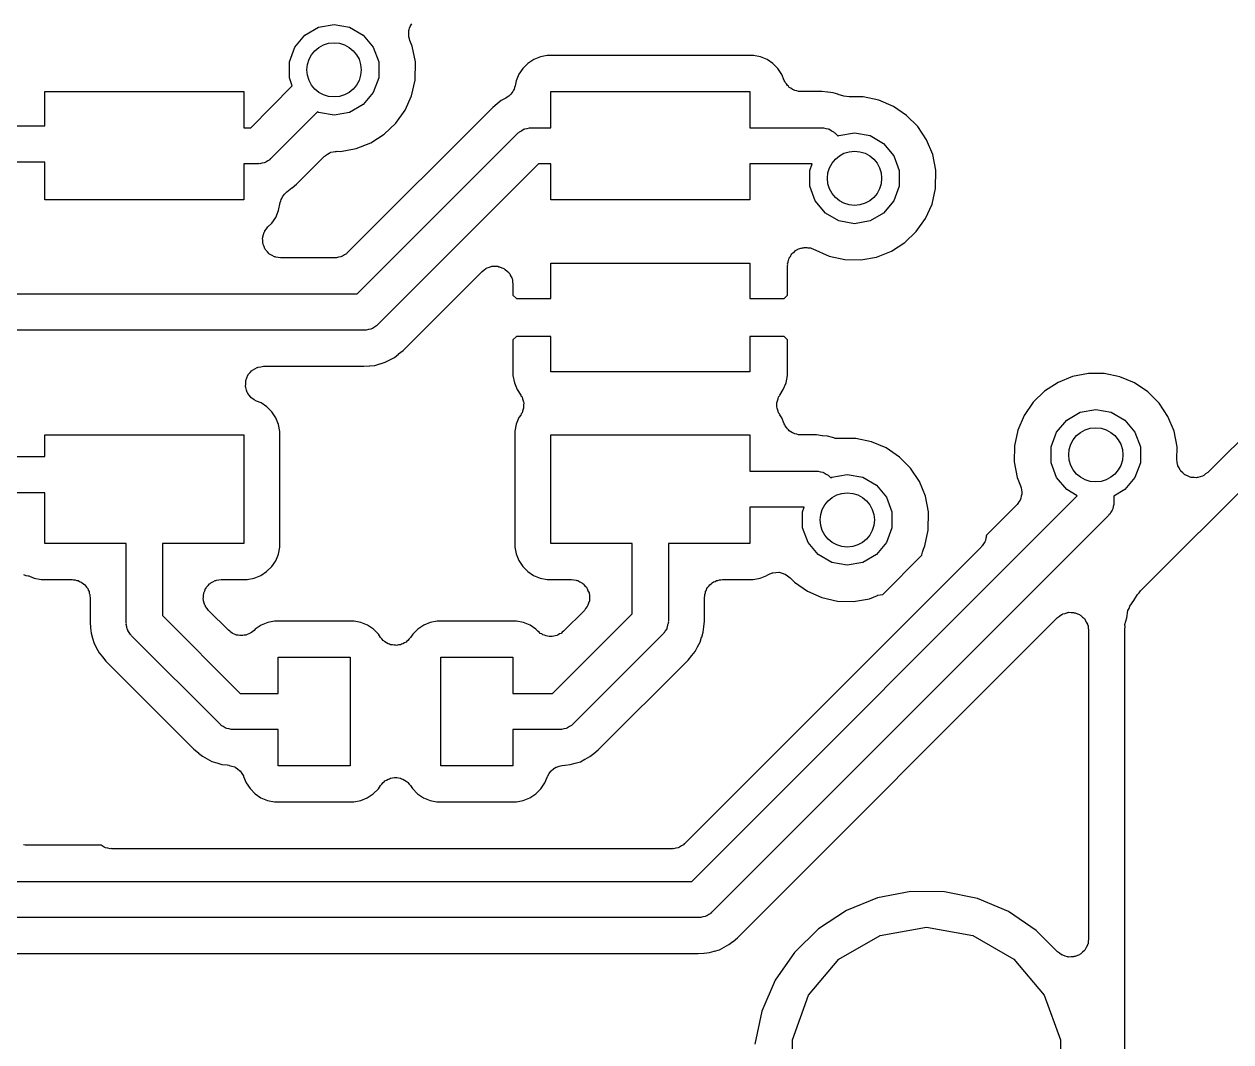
# Model space of a CAD drawing. Extents: x 69.6 to 139.6, y -158 to -61.
# Drawn here: x 107.3 to 113.97, y -112.4 to -106.77 of the extents above; entities that cross this region are included whole.
import ezdxf

# ---------------------------------------------------------------- set-up
doc = ezdxf.new("R2010")
doc.units = 0
doc.header["$MEASUREMENT"] = 0
doc.layers.add('BLACK', color=7, linetype='CONTINUOUS')

msp = doc.modelspace()

# ---------------------------------------------------------------- linework, layer by layer
at = {"layer": 'Black'}
for p, q in [((108.924, -106.784), (109.01, -106.769)), ((109.01, -106.769), (109.096, -106.784)), ((109.432, -106.78), (109.436, -106.77)), ((109.436, -106.77), (109.44, -106.765)), ((108.793, -106.895), (108.849, -106.828)), ((108.849, -106.828), (108.924, -106.784)), ((109.096, -106.784), (109.171, -106.828)), ((109.171, -106.828), (109.227, -106.895)), ((109.423, -106.824), (109.424, -106.813)), ((109.424, -106.831), (109.423, -106.824)), ((109.424, -106.803), (109.426, -106.796)), ((109.424, -106.813), (109.424, -106.803)), ((109.424, -106.837), (109.424, -106.831)), ((109.428, -106.848), (109.424, -106.837)), ((109.426, -106.796), (109.427, -106.79)), ((109.427, -106.79), (109.432, -106.78)), ((108.763, -106.976), (108.793, -106.895)), ((109.227, -106.895), (109.257, -106.976)), ((109.43, -106.858), (109.428, -106.848)), ((109.443, -106.889), (109.43, -106.858)), ((109.46, -106.975), (109.443, -106.889)), ((110.116, -106.963), (110.083, -106.984)), ((110.152, -106.948), (110.116, -106.963)), ((110.19, -106.94), (110.152, -106.948)), ((111.282, -106.94), (110.19, -106.94)), ((111.331, -106.94), (111.282, -106.94)), ((111.369, -106.948), (111.331, -106.94)), ((111.406, -106.963), (111.369, -106.948)), ((111.438, -106.985), (111.406, -106.963)), ((108.763, -107.064), (108.763, -106.976)), ((109.257, -106.976), (109.257, -107.064)), ((109.458, -107.077), (109.46, -106.975)), ((110.055, -107.012), (110.033, -107.044)), ((110.083, -106.984), (110.055, -107.012)), ((111.466, -107.013), (111.438, -106.985)), ((111.487, -107.046), (111.466, -107.013)), ((108.779, -107.109), (108.763, -107.064)), ((109.257, -107.064), (109.227, -107.145)), ((109.439, -107.163), (109.458, -107.077)), ((110.018, -107.081), (110.012, -107.108)), ((110.033, -107.044), (110.018, -107.081)), ((111.501, -107.078), (111.487, -107.046)), ((111.504, -107.084), (111.501, -107.078)), ((111.507, -107.09), (111.504, -107.084)), ((111.514, -107.098), (111.507, -107.09)), ((111.519, -107.107), (111.514, -107.098)), ((111.525, -107.111), (111.519, -107.107)), ((116.001, -107.092), (113.845, -109.248)), ((107.41, -107.33), (107.41, -107.14)), ((107.41, -107.14), (108.51, -107.14)), ((108.51, -107.14), (108.51, -107.34)), ((108.549, -107.34), (108.779, -107.109)), ((109.227, -107.145), (109.171, -107.212)), ((109.403, -107.243), (109.439, -107.163)), ((109.968, -107.171), (109.96, -107.177)), ((109.977, -107.166), (109.968, -107.171)), ((109.982, -107.16), (109.977, -107.166)), ((109.988, -107.155), (109.982, -107.16)), ((109.993, -107.147), (109.988, -107.155)), ((110, -107.14), (109.993, -107.147)), ((110.003, -107.133), (110, -107.14)), ((110.007, -107.126), (110.003, -107.133)), ((110.009, -107.117), (110.007, -107.126)), ((110.012, -107.108), (110.009, -107.117)), ((110.21, -107.34), (110.21, -107.14)), ((110.21, -107.14), (111.31, -107.14)), ((111.31, -107.14), (111.31, -107.34)), ((111.529, -107.117), (111.525, -107.111)), ((111.538, -107.122), (111.529, -107.117)), ((111.547, -107.129), (111.538, -107.122)), ((111.553, -107.131), (111.547, -107.129)), ((111.559, -107.134), (111.553, -107.131)), ((111.57, -107.136), (111.559, -107.134)), ((111.58, -107.139), (111.57, -107.136)), ((111.587, -107.139), (111.58, -107.139)), ((111.593, -107.14), (111.587, -107.139)), ((111.71, -107.14), (111.593, -107.14)), ((111.741, -107.144), (111.71, -107.14)), ((111.742, -107.144), (111.741, -107.144)), ((111.771, -107.147), (111.742, -107.144)), ((111.742, -107.144), (111.742, -107.144)), ((111.798, -107.155), (111.771, -107.147)), ((111.799, -107.155), (111.798, -107.155)), ((111.799, -107.156), (111.799, -107.155)), ((111.831, -107.165), (111.799, -107.156)), ((111.846, -107.167), (111.831, -107.165)), ((111.86, -107.17), (111.846, -107.167)), ((111.937, -107.17), (111.86, -107.17)), ((112.024, -107.188), (111.937, -107.17)), ((113.473, -109.903), (116.23, -107.146)), ((109.888, -107.228), (109.085, -108.031)), ((109.171, -107.212), (109.096, -107.256)), ((109.912, -107.208), (109.888, -107.228)), ((109.913, -107.208), (109.912, -107.208)), ((109.935, -107.19), (109.913, -107.208)), ((109.913, -107.208), (109.913, -107.208)), ((109.96, -107.177), (109.935, -107.19)), ((112.105, -107.222), (112.024, -107.188)), ((112.178, -107.272), (112.105, -107.222)), ((108.919, -107.253), (108.661, -107.511)), ((108.924, -107.256), (108.919, -107.253)), ((109.01, -107.271), (108.924, -107.256)), ((109.096, -107.256), (109.01, -107.271)), ((109.352, -107.315), (109.403, -107.243)), ((112.24, -107.334), (112.178, -107.272)), ((106.899, -107.33), (107.41, -107.33)), ((108.51, -107.34), (108.549, -107.34)), ((109.138, -108.26), (110.029, -107.369)), ((109.288, -107.376), (109.352, -107.315)), ((110.029, -107.369), (110.033, -107.367)), ((110.033, -107.367), (110.036, -107.363)), ((110.036, -107.363), (110.047, -107.357)), ((110.047, -107.357), (110.058, -107.349)), ((110.058, -107.349), (110.062, -107.348)), ((110.062, -107.348), (110.066, -107.346)), ((110.066, -107.346), (110.079, -107.344)), ((110.079, -107.344), (110.091, -107.34)), ((110.091, -107.34), (110.096, -107.341)), ((110.096, -107.341), (110.1, -107.34)), ((110.1, -107.34), (110.21, -107.34)), ((111.31, -107.34), (111.71, -107.34)), ((111.71, -107.34), (111.714, -107.341)), ((111.714, -107.341), (111.719, -107.34)), ((111.719, -107.34), (111.731, -107.344)), ((111.731, -107.344), (111.744, -107.346)), ((111.744, -107.346), (111.748, -107.348)), ((111.748, -107.348), (111.752, -107.349)), ((111.752, -107.349), (111.763, -107.357)), ((111.763, -107.357), (111.774, -107.363)), ((111.774, -107.363), (111.777, -107.367)), ((111.777, -107.367), (111.781, -107.369)), ((111.781, -107.369), (111.799, -107.387)), ((111.804, -107.384), (111.89, -107.369)), ((111.89, -107.369), (111.976, -107.384)), ((112.289, -107.408), (112.24, -107.334)), ((109.132, -107.456), (109.214, -107.424)), ((109.214, -107.424), (109.288, -107.376)), ((111.799, -107.387), (111.804, -107.384)), ((111.976, -107.384), (112.051, -107.428)), ((112.051, -107.428), (112.107, -107.495)), ((112.323, -107.489), (112.289, -107.408)), ((108.802, -107.652), (108.955, -107.5)), ((108.955, -107.5), (108.959, -107.497)), ((108.959, -107.497), (108.963, -107.493)), ((108.963, -107.493), (108.973, -107.487)), ((108.973, -107.487), (108.983, -107.48)), ((108.983, -107.48), (108.988, -107.478)), ((108.988, -107.478), (108.993, -107.476)), ((108.993, -107.476), (109.005, -107.474)), ((109.005, -107.474), (109.017, -107.471)), ((109.017, -107.471), (109.022, -107.471)), ((109.022, -107.471), (109.027, -107.47)), ((109.027, -107.47), (109.045, -107.471)), ((109.045, -107.471), (109.132, -107.456)), ((112.107, -107.495), (112.137, -107.576)), ((112.34, -107.575), (112.323, -107.489)), ((107.41, -107.53), (106.899, -107.53)), ((107.41, -107.74), (107.41, -107.53)), ((108.59, -107.54), (108.51, -107.54)), ((108.51, -107.54), (108.51, -107.74)), ((108.594, -107.539), (108.59, -107.54)), ((108.599, -107.54), (108.594, -107.539)), ((108.611, -107.536), (108.599, -107.54)), ((108.624, -107.534), (108.611, -107.536)), ((108.628, -107.532), (108.624, -107.534)), ((108.632, -107.531), (108.628, -107.532)), ((108.643, -107.523), (108.632, -107.531)), ((108.654, -107.517), (108.643, -107.523)), ((108.657, -107.513), (108.654, -107.517)), ((108.661, -107.511), (108.657, -107.513)), ((110.141, -107.54), (109.25, -108.431)), ((110.21, -107.54), (110.141, -107.54)), ((110.21, -107.74), (110.21, -107.54)), ((111.656, -107.54), (111.31, -107.54)), ((111.31, -107.54), (111.31, -107.74)), ((111.643, -107.576), (111.656, -107.54)), ((111.643, -107.664), (111.643, -107.576)), ((112.137, -107.576), (112.137, -107.664)), ((112.338, -107.677), (112.34, -107.575)), ((108.731, -107.715), (108.735, -107.707)), ((108.735, -107.707), (108.741, -107.702)), ((108.741, -107.702), (108.747, -107.696)), ((108.747, -107.696), (108.748, -107.695)), ((108.747, -107.696), (108.747, -107.696)), ((108.747, -107.696), (108.747, -107.696)), ((108.747, -107.696), (108.747, -107.696)), ((108.748, -107.695), (108.749, -107.695)), ((108.749, -107.695), (108.777, -107.672)), ((108.777, -107.672), (108.777, -107.672)), ((108.777, -107.672), (108.778, -107.672)), ((108.778, -107.672), (108.802, -107.652)), ((108.802, -107.652), (108.802, -107.652)), ((108.802, -107.652), (108.802, -107.652)), ((111.673, -107.745), (111.643, -107.664)), ((112.137, -107.664), (112.107, -107.745)), ((112.319, -107.763), (112.338, -107.677)), ((108.51, -107.74), (107.41, -107.74)), ((108.702, -107.799), (108.711, -107.754)), ((108.711, -107.754), (108.715, -107.744)), ((108.715, -107.744), (108.717, -107.737)), ((108.717, -107.737), (108.721, -107.731)), ((108.721, -107.731), (108.724, -107.722)), ((108.724, -107.722), (108.731, -107.715)), ((108.724, -107.722), (108.724, -107.722)), ((108.724, -107.722), (108.724, -107.722)), ((111.31, -107.74), (110.21, -107.74)), ((111.729, -107.812), (111.673, -107.745)), ((112.107, -107.745), (112.051, -107.812)), ((112.283, -107.843), (112.319, -107.763)), ((108.665, -107.868), (108.687, -107.836)), ((108.687, -107.836), (108.702, -107.799)), ((111.804, -107.856), (111.729, -107.812)), ((112.051, -107.812), (111.976, -107.856)), ((108.627, -107.91), (108.636, -107.9)), ((108.636, -107.9), (108.643, -107.889)), ((108.643, -107.889), (108.665, -107.868)), ((111.89, -107.871), (111.804, -107.856)), ((111.976, -107.856), (111.89, -107.871)), ((112.232, -107.915), (112.283, -107.843)), ((108.614, -107.951), (108.615, -107.947)), ((108.615, -107.965), (108.614, -107.951)), ((108.615, -107.943), (108.62, -107.931)), ((108.615, -107.947), (108.615, -107.943)), ((108.615, -107.978), (108.615, -107.965)), ((108.62, -107.931), (108.623, -107.918)), ((108.623, -107.918), (108.626, -107.914)), ((108.626, -107.914), (108.627, -107.91)), ((112.168, -107.976), (112.232, -107.915)), ((108.617, -107.982), (108.615, -107.978)), ((108.617, -107.986), (108.617, -107.982)), ((108.623, -107.998), (108.617, -107.986)), ((108.627, -108.01), (108.623, -107.998)), ((108.63, -108.014), (108.627, -108.01)), ((108.632, -108.017), (108.63, -108.014)), ((108.641, -108.027), (108.632, -108.017)), ((108.65, -108.037), (108.641, -108.027)), ((108.653, -108.039), (108.65, -108.037)), ((108.656, -108.042), (108.653, -108.039)), ((109.078, -108.037), (109.067, -108.044)), ((109.081, -108.034), (109.078, -108.037)), ((109.085, -108.031), (109.081, -108.034)), ((111.54, -108.044), (111.543, -108.038)), ((111.543, -108.038), (111.547, -108.035)), ((111.547, -108.035), (111.549, -108.032)), ((111.549, -108.032), (111.557, -108.026)), ((111.557, -108.026), (111.561, -108.022)), ((111.561, -108.022), (111.564, -108.02)), ((111.564, -108.02), (111.57, -108.016)), ((111.57, -108.016), (111.574, -108.014)), ((111.574, -108.014), (111.577, -108.012)), ((111.577, -108.012), (111.587, -108.009)), ((111.587, -108.009), (111.592, -108.006)), ((111.592, -108.006), (111.596, -108.006)), ((111.596, -108.006), (111.603, -108.004)), ((111.603, -108.004), (111.607, -108.004)), ((111.607, -108.004), (111.611, -108.003)), ((111.611, -108.003), (111.62, -108.003)), ((111.62, -108.003), (111.627, -108.003)), ((111.627, -108.003), (111.631, -108.004)), ((111.631, -108.004), (111.637, -108.004)), ((111.637, -108.004), (111.641, -108.005)), ((111.641, -108.005), (111.646, -108.005)), ((111.646, -108.005), (111.653, -108.009)), ((111.653, -108.009), (111.66, -108.011)), ((111.66, -108.011), (111.75, -108.05)), ((112.012, -108.056), (112.094, -108.024)), ((112.094, -108.024), (112.168, -107.976)), ((108.668, -108.048), (108.656, -108.042)), ((108.68, -108.054), (108.668, -108.048)), ((108.684, -108.055), (108.68, -108.054)), ((108.688, -108.057), (108.684, -108.055)), ((108.701, -108.058), (108.688, -108.057)), ((108.714, -108.06), (108.701, -108.058)), ((109.014, -108.06), (108.714, -108.06)), ((109.018, -108.06), (109.014, -108.06)), ((109.023, -108.06), (109.018, -108.06)), ((109.035, -108.057), (109.023, -108.06)), ((109.048, -108.054), (109.035, -108.057)), ((109.052, -108.052), (109.048, -108.054)), ((109.056, -108.051), (109.052, -108.052)), ((109.067, -108.044), (109.056, -108.051)), ((109.87, -108.112), (109.883, -108.107)), ((109.883, -108.107), (109.887, -108.107)), ((109.887, -108.107), (109.891, -108.106)), ((109.891, -108.106), (109.904, -108.107)), ((109.904, -108.107), (109.917, -108.107)), ((109.917, -108.107), (109.921, -108.109)), ((110.21, -108.285), (110.21, -108.09)), ((110.21, -108.09), (111.31, -108.09)), ((111.31, -108.09), (111.31, -108.285)), ((111.52, -108.094), (111.523, -108.084)), ((111.521, -108.098), (111.52, -108.094)), ((111.52, -108.102), (111.521, -108.098)), ((111.52, -108.266), (111.52, -108.102)), ((111.523, -108.079), (111.525, -108.075)), ((111.523, -108.084), (111.523, -108.079)), ((111.525, -108.075), (111.526, -108.068)), ((111.526, -108.068), (111.528, -108.064)), ((111.528, -108.064), (111.529, -108.06)), ((111.529, -108.06), (111.535, -108.052)), ((111.535, -108.052), (111.537, -108.047)), ((111.537, -108.047), (111.54, -108.044)), ((111.75, -108.05), (111.836, -108.069)), ((111.836, -108.069), (111.925, -108.071)), ((111.925, -108.071), (112.012, -108.056)), ((109.392, -108.572), (109.829, -108.135)), ((109.829, -108.135), (109.84, -108.127)), ((109.84, -108.127), (109.85, -108.119)), ((109.85, -108.119), (109.854, -108.118)), ((109.854, -108.118), (109.858, -108.115)), ((109.858, -108.115), (109.87, -108.112)), ((109.921, -108.109), (109.926, -108.109)), ((109.926, -108.109), (109.938, -108.115)), ((109.938, -108.115), (109.95, -108.119)), ((109.95, -108.119), (109.953, -108.122)), ((109.953, -108.122), (109.957, -108.124)), ((109.957, -108.124), (109.967, -108.133)), ((109.967, -108.133), (109.977, -108.141)), ((109.977, -108.141), (109.979, -108.145)), ((109.979, -108.145), (109.982, -108.148)), ((109.982, -108.148), (109.987, -108.16)), ((109.987, -108.16), (109.994, -108.171)), ((109.994, -108.171), (109.995, -108.176)), ((109.995, -108.176), (109.997, -108.18)), ((109.997, -108.18), (109.998, -108.193)), ((109.998, -108.193), (110, -108.206)), ((110, -108.206), (110, -108.266)), ((106.99, -108.26), (109.138, -108.26)), ((110, -108.266), (110.019, -108.285)), ((110.019, -108.285), (110.21, -108.285)), ((111.31, -108.285), (111.501, -108.285)), ((111.501, -108.285), (111.52, -108.266)), ((109.244, -108.437), (109.233, -108.444)), ((109.247, -108.434), (109.244, -108.437)), ((109.25, -108.431), (109.247, -108.434)), ((109.18, -108.46), (106.99, -108.46)), ((109.184, -108.46), (109.18, -108.46)), ((109.188, -108.46), (109.184, -108.46)), ((109.201, -108.457), (109.188, -108.46)), ((109.214, -108.454), (109.201, -108.457)), ((109.218, -108.452), (109.214, -108.454)), ((109.222, -108.451), (109.218, -108.452)), ((109.233, -108.444), (109.222, -108.451)), ((110.019, -108.495), (110, -108.514)), ((110.21, -108.495), (110.019, -108.495)), ((110.21, -108.69), (110.21, -108.495)), ((111.501, -108.495), (111.31, -108.495)), ((111.31, -108.495), (111.31, -108.69)), ((111.52, -108.514), (111.501, -108.495)), ((109.367, -108.592), (109.392, -108.572)), ((110, -108.514), (110, -108.711)), ((111.52, -108.711), (111.52, -108.514)), ((109.265, -108.646), (109.292, -108.638)), ((109.292, -108.638), (109.318, -108.625)), ((109.318, -108.625), (109.318, -108.624)), ((109.318, -108.624), (109.319, -108.624)), ((109.319, -108.624), (109.344, -108.611)), ((109.344, -108.611), (109.366, -108.593)), ((109.366, -108.593), (109.367, -108.592)), ((109.367, -108.592), (109.367, -108.592)), ((108.532, -108.71), (108.534, -108.709)), ((108.534, -108.709), (108.535, -108.706)), ((108.535, -108.706), (108.545, -108.695)), ((108.545, -108.695), (108.555, -108.684)), ((108.555, -108.684), (108.557, -108.683)), ((108.557, -108.683), (108.559, -108.681)), ((108.559, -108.681), (108.572, -108.674)), ((108.572, -108.674), (108.585, -108.666)), ((108.585, -108.666), (108.587, -108.666)), ((108.587, -108.666), (108.59, -108.665)), ((108.59, -108.665), (108.604, -108.663)), ((108.604, -108.663), (108.619, -108.66)), ((108.619, -108.66), (109.175, -108.66)), ((109.175, -108.66), (109.207, -108.657)), ((109.207, -108.657), (109.207, -108.657)), ((109.207, -108.657), (109.208, -108.657)), ((109.208, -108.657), (109.236, -108.655)), ((109.236, -108.655), (109.264, -108.646)), ((109.264, -108.646), (109.264, -108.646)), ((109.264, -108.646), (109.265, -108.646)), ((111.31, -108.69), (110.21, -108.69)), ((113.184, -108.7), (113.097, -108.716)), ((113.272, -108.7), (113.184, -108.7)), ((113.359, -108.718), (113.272, -108.7)), ((108.52, -108.773), (108.521, -108.758)), ((108.521, -108.775), (108.52, -108.773)), ((108.521, -108.741), (108.522, -108.738)), ((108.521, -108.743), (108.521, -108.741)), ((108.521, -108.758), (108.521, -108.743)), ((108.521, -108.778), (108.521, -108.775)), ((108.522, -108.738), (108.527, -108.724)), ((108.527, -108.724), (108.532, -108.71)), ((110, -108.711), (110.008, -108.751)), ((110.008, -108.751), (110.024, -108.789)), ((111.496, -108.789), (111.512, -108.751)), ((111.512, -108.751), (111.52, -108.711)), ((113.016, -108.749), (112.942, -108.798)), ((113.097, -108.716), (113.016, -108.749)), ((113.44, -108.752), (113.359, -108.718)), ((113.513, -108.802), (113.44, -108.752)), ((108.526, -108.792), (108.521, -108.778)), ((108.53, -108.806), (108.526, -108.792)), ((108.532, -108.808), (108.53, -108.806)), ((108.532, -108.81), (108.532, -108.808)), ((108.542, -108.822), (108.532, -108.81)), ((108.551, -108.834), (108.542, -108.822)), ((108.553, -108.835), (108.551, -108.834)), ((108.555, -108.837), (108.553, -108.835)), ((108.568, -108.845), (108.555, -108.837)), ((110.024, -108.789), (110.043, -108.819)), ((110.043, -108.819), (110.046, -108.825)), ((110.046, -108.825), (110.05, -108.83)), ((110.05, -108.83), (110.053, -108.841)), ((110.053, -108.841), (110.057, -108.851)), ((111.463, -108.851), (111.467, -108.84)), ((111.467, -108.84), (111.47, -108.83)), ((111.47, -108.83), (111.474, -108.824)), ((111.474, -108.824), (111.477, -108.819)), ((111.477, -108.819), (111.496, -108.789)), ((112.942, -108.798), (112.879, -108.859)), ((113.575, -108.864), (113.513, -108.802)), ((108.58, -108.853), (108.568, -108.845)), ((108.606, -108.863), (108.58, -108.853)), ((108.638, -108.885), (108.606, -108.863)), ((108.666, -108.913), (108.638, -108.885)), ((110.053, -108.908), (110.05, -108.918)), ((110.057, -108.898), (110.053, -108.908)), ((110.057, -108.851), (110.058, -108.857)), ((110.058, -108.892), (110.057, -108.898)), ((110.058, -108.857), (110.06, -108.864)), ((110.059, -108.885), (110.058, -108.892)), ((110.06, -108.864), (110.059, -108.874)), ((110.059, -108.874), (110.059, -108.885)), ((111.461, -108.863), (111.462, -108.857)), ((111.461, -108.874), (111.461, -108.863)), ((111.461, -108.885), (111.461, -108.874)), ((111.462, -108.891), (111.461, -108.885)), ((111.462, -108.857), (111.463, -108.851)), ((111.463, -108.898), (111.462, -108.891)), ((111.467, -108.908), (111.463, -108.898)), ((111.47, -108.918), (111.467, -108.908)), ((112.879, -108.859), (112.829, -108.932)), ((113.139, -108.914), (113.225, -108.899)), ((113.225, -108.899), (113.311, -108.914)), ((113.624, -108.938), (113.575, -108.864)), ((108.687, -108.946), (108.666, -108.913)), ((108.702, -108.982), (108.687, -108.946)), ((110.033, -108.944), (110.018, -108.981)), ((110.043, -108.93), (110.033, -108.944)), ((110.046, -108.924), (110.043, -108.93)), ((110.05, -108.918), (110.046, -108.924)), ((111.474, -108.924), (111.47, -108.918)), ((111.477, -108.929), (111.474, -108.924)), ((111.487, -108.946), (111.477, -108.929)), ((111.501, -108.978), (111.487, -108.946)), ((112.829, -108.932), (112.794, -109.013)), ((113.008, -109.025), (113.064, -108.958)), ((113.064, -108.958), (113.139, -108.914)), ((113.311, -108.914), (113.386, -108.958)), ((113.386, -108.958), (113.442, -109.025)), ((113.658, -109.019), (113.624, -108.938)), ((107.41, -109.16), (107.41, -109.04)), ((107.41, -109.04), (108.51, -109.04)), ((108.51, -109.04), (108.51, -109.64)), ((108.71, -109.02), (108.702, -108.982)), ((108.71, -109.612), (108.71, -109.02)), ((110.018, -108.981), (110.01, -109.019)), ((110.01, -109.019), (110.01, -109.068)), ((110.21, -109.64), (110.21, -109.04)), ((110.21, -109.04), (111.31, -109.04)), ((111.31, -109.04), (111.31, -109.24)), ((111.504, -108.984), (111.501, -108.978)), ((111.507, -108.99), (111.504, -108.984)), ((111.514, -108.998), (111.507, -108.99)), ((111.519, -109.007), (111.514, -108.998)), ((111.525, -109.011), (111.519, -109.007)), ((111.529, -109.017), (111.525, -109.011)), ((111.538, -109.022), (111.529, -109.017)), ((111.547, -109.029), (111.538, -109.022)), ((111.553, -109.031), (111.547, -109.029)), ((111.559, -109.034), (111.553, -109.031)), ((111.57, -109.036), (111.559, -109.034)), ((111.58, -109.039), (111.57, -109.036)), ((111.587, -109.039), (111.58, -109.039)), ((111.593, -109.04), (111.587, -109.039)), ((111.68, -109.04), (111.593, -109.04)), ((111.711, -109.044), (111.68, -109.04)), ((112.794, -109.013), (112.776, -109.1)), ((112.978, -109.106), (113.008, -109.025)), ((113.442, -109.025), (113.472, -109.106)), ((113.675, -109.105), (113.658, -109.019)), ((110.01, -109.068), (110.01, -109.66)), ((111.712, -109.044), (111.711, -109.044)), ((111.741, -109.047), (111.712, -109.044)), ((111.712, -109.044), (111.712, -109.044)), ((111.768, -109.055), (111.741, -109.047)), ((111.775, -109.056), (111.768, -109.055)), ((111.782, -109.059), (111.775, -109.056)), ((111.79, -109.059), (111.782, -109.059)), ((111.798, -109.06), (111.79, -109.059)), ((111.8, -109.06), (111.798, -109.06)), ((111.798, -109.06), (111.798, -109.06)), ((111.801, -109.06), (111.8, -109.06)), ((111.803, -109.06), (111.801, -109.06)), ((111.897, -109.06), (111.803, -109.06)), ((111.803, -109.06), (111.803, -109.06)), ((111.984, -109.078), (111.897, -109.06)), ((112.065, -109.112), (111.984, -109.078)), ((112.776, -109.1), (112.774, -109.188)), ((112.978, -109.194), (112.978, -109.106)), ((113.472, -109.106), (113.472, -109.194)), ((113.674, -109.176), (113.675, -109.105)), ((106.99, -109.16), (107.41, -109.16)), ((112.138, -109.162), (112.065, -109.112)), ((112.2, -109.224), (112.138, -109.162)), ((113.676, -109.19), (113.674, -109.176)), ((111.31, -109.24), (111.68, -109.24)), ((111.68, -109.24), (111.684, -109.241)), ((111.684, -109.241), (111.689, -109.24)), ((111.689, -109.24), (111.701, -109.244)), ((112.249, -109.298), (112.2, -109.224)), ((112.774, -109.188), (112.79, -109.275)), ((113.008, -109.275), (112.978, -109.194)), ((113.472, -109.194), (113.442, -109.275)), ((113.677, -109.203), (113.676, -109.19)), ((113.679, -109.207), (113.677, -109.203)), ((113.679, -109.21), (113.679, -109.207)), ((113.686, -109.222), (113.679, -109.21)), ((113.692, -109.235), (113.686, -109.222)), ((113.695, -109.238), (113.692, -109.235)), ((113.696, -109.241), (113.695, -109.238)), ((113.707, -109.25), (113.696, -109.241)), ((111.701, -109.244), (111.714, -109.246)), ((111.714, -109.246), (111.718, -109.248)), ((111.718, -109.248), (111.722, -109.249)), ((111.722, -109.249), (111.733, -109.257)), ((111.733, -109.257), (111.744, -109.263)), ((111.744, -109.263), (111.747, -109.267)), ((111.747, -109.267), (111.751, -109.269)), ((111.751, -109.269), (111.759, -109.277)), ((111.759, -109.277), (111.764, -109.274)), ((111.764, -109.274), (111.85, -109.259)), ((111.85, -109.259), (111.936, -109.274)), ((111.936, -109.274), (112.011, -109.318)), ((112.283, -109.379), (112.249, -109.298)), ((112.79, -109.275), (112.809, -109.322)), ((113.064, -109.342), (113.008, -109.275)), ((113.442, -109.275), (113.386, -109.342)), ((113.717, -109.26), (113.707, -109.25)), ((113.72, -109.261), (113.717, -109.26)), ((113.723, -109.263), (113.72, -109.261)), ((113.736, -109.268), (113.723, -109.263)), ((113.748, -109.274), (113.736, -109.268)), ((113.752, -109.275), (113.748, -109.274)), ((113.755, -109.276), (113.752, -109.275)), ((113.769, -109.276), (113.755, -109.276)), ((113.783, -109.277), (113.769, -109.276)), ((113.786, -109.276), (113.783, -109.277)), ((113.79, -109.276), (113.786, -109.276)), ((113.803, -109.272), (113.79, -109.276)), ((113.816, -109.268), (113.803, -109.272)), ((113.819, -109.266), (113.816, -109.268)), ((113.823, -109.265), (113.819, -109.266)), ((113.833, -109.256), (113.823, -109.265)), ((113.845, -109.248), (113.833, -109.256)), ((107.41, -109.36), (106.99, -109.36)), ((107.41, -109.64), (107.41, -109.36)), ((110.989, -111.51), (113.122, -109.376)), ((112.011, -109.318), (112.067, -109.385)), ((112.809, -109.322), (112.81, -109.327)), ((112.81, -109.327), (112.813, -109.332)), ((112.813, -109.332), (112.814, -109.344)), ((112.816, -109.367), (112.813, -109.378)), ((112.814, -109.344), (112.816, -109.356)), ((112.816, -109.356), (112.815, -109.361)), ((112.815, -109.361), (112.816, -109.367)), ((113.122, -109.376), (113.064, -109.342)), ((113.386, -109.342), (113.325, -109.378)), ((111.612, -109.44), (111.31, -109.44)), ((111.31, -109.44), (111.31, -109.64)), ((111.603, -109.466), (111.612, -109.44)), ((112.067, -109.385), (112.097, -109.466)), ((112.3, -109.465), (112.283, -109.379)), ((112.787, -109.429), (112.619, -109.596)), ((112.79, -109.424), (112.787, -109.429)), ((112.794, -109.42), (112.79, -109.424)), ((112.8, -109.41), (112.794, -109.42)), ((112.807, -109.401), (112.8, -109.41)), ((112.808, -109.395), (112.807, -109.401)), ((112.811, -109.39), (112.808, -109.395)), ((112.813, -109.378), (112.811, -109.39)), ((113.321, -109.436), (113.319, -109.449)), ((113.325, -109.424), (113.321, -109.436)), ((113.325, -109.415), (113.324, -109.419)), ((113.324, -109.419), (113.325, -109.424)), ((113.325, -109.378), (113.325, -109.415)), ((113.296, -109.486), (111.101, -111.681)), ((111.603, -109.554), (111.603, -109.466)), ((112.097, -109.466), (112.097, -109.554)), ((112.298, -109.567), (112.3, -109.465)), ((113.298, -109.482), (113.296, -109.486)), ((113.302, -109.479), (113.298, -109.482)), ((113.308, -109.468), (113.302, -109.479)), ((113.316, -109.457), (113.308, -109.468)), ((113.317, -109.453), (113.316, -109.457)), ((113.319, -109.449), (113.317, -109.453)), ((111.633, -109.635), (111.603, -109.554)), ((112.097, -109.554), (112.067, -109.635)), ((112.279, -109.653), (112.298, -109.567)), ((107.86, -109.64), (107.41, -109.64)), ((107.86, -110.08), (107.86, -109.64)), ((108.51, -109.64), (108.06, -109.64)), ((108.06, -109.64), (108.06, -110.039)), ((108.71, -109.661), (108.71, -109.612)), ((110.66, -109.64), (110.21, -109.64)), ((110.66, -110.029), (110.66, -109.64)), ((111.31, -109.64), (110.86, -109.64)), ((110.86, -109.64), (110.86, -110.07)), ((111.689, -109.702), (111.633, -109.635)), ((112.067, -109.635), (112.011, -109.702)), ((112.603, -109.643), (112.597, -109.654)), ((112.611, -109.632), (112.603, -109.643)), ((112.612, -109.628), (112.611, -109.632)), ((112.614, -109.624), (112.612, -109.628)), ((112.616, -109.611), (112.614, -109.624)), ((112.62, -109.599), (112.616, -109.611)), ((112.619, -109.596), (112.62, -109.599)), ((108.687, -109.736), (108.702, -109.699)), ((108.702, -109.699), (108.71, -109.661)), ((110.01, -109.66), (110.018, -109.698)), ((110.018, -109.698), (110.033, -109.734)), ((112.591, -109.661), (110.951, -111.301)), ((111.764, -109.746), (111.689, -109.702)), ((112.011, -109.702), (111.936, -109.746)), ((112.047, -109.922), (112.262, -109.706)), ((112.262, -109.704), (112.267, -109.688)), ((112.262, -109.705), (112.262, -109.704)), ((112.262, -109.704), (112.262, -109.704)), ((112.262, -109.706), (112.262, -109.705)), ((112.267, -109.688), (112.271, -109.672)), ((112.271, -109.672), (112.279, -109.653)), ((112.593, -109.657), (112.591, -109.661)), ((112.597, -109.654), (112.593, -109.657)), ((108.637, -109.796), (108.665, -109.768)), ((108.665, -109.768), (108.687, -109.736)), ((110.033, -109.734), (110.054, -109.767)), ((110.054, -109.767), (110.082, -109.795)), ((111.85, -109.761), (111.764, -109.746)), ((111.936, -109.746), (111.85, -109.761)), ((107.291, -109.813), (107.305, -109.817)), ((107.305, -109.817), (107.318, -109.819)), ((107.318, -109.819), (107.321, -109.82)), ((107.321, -109.82), (107.325, -109.821)), ((107.325, -109.821), (107.351, -109.832)), ((107.351, -109.832), (107.389, -109.84)), ((107.389, -109.84), (107.438, -109.84)), ((107.438, -109.84), (107.56, -109.84)), ((107.56, -109.84), (107.569, -109.842)), ((107.569, -109.842), (107.577, -109.842)), ((107.577, -109.842), (107.586, -109.845)), ((108.356, -109.845), (108.36, -109.843)), ((108.36, -109.843), (108.373, -109.842)), ((108.373, -109.842), (108.386, -109.84)), ((108.386, -109.84), (108.53, -109.84)), ((108.53, -109.84), (108.568, -109.832)), ((108.568, -109.832), (108.604, -109.817)), ((108.604, -109.817), (108.637, -109.796)), ((110.082, -109.795), (110.114, -109.817)), ((110.114, -109.817), (110.151, -109.832)), ((110.151, -109.832), (110.189, -109.84)), ((110.189, -109.84), (110.238, -109.84)), ((110.238, -109.84), (110.324, -109.84)), ((110.324, -109.84), (110.337, -109.842)), ((110.337, -109.842), (110.35, -109.844)), ((110.35, -109.844), (110.354, -109.845)), ((111.134, -109.845), (111.143, -109.842)), ((111.143, -109.842), (111.151, -109.842)), ((111.151, -109.842), (111.16, -109.84)), ((111.16, -109.84), (111.33, -109.84)), ((111.33, -109.84), (111.368, -109.832)), ((111.368, -109.832), (111.404, -109.817)), ((111.404, -109.817), (111.406, -109.816)), ((111.406, -109.816), (111.422, -109.809)), ((111.422, -109.809), (111.437, -109.802)), ((111.437, -109.802), (111.438, -109.802)), ((111.438, -109.802), (111.455, -109.801)), ((111.438, -109.802), (111.438, -109.802)), ((111.455, -109.801), (111.472, -109.8)), ((111.472, -109.8), (111.472, -109.8)), ((111.472, -109.8), (111.473, -109.8)), ((111.473, -109.8), (111.489, -109.805)), ((111.489, -109.805), (111.505, -109.81)), ((111.505, -109.81), (111.506, -109.81)), ((111.506, -109.81), (111.506, -109.81)), ((111.506, -109.81), (111.52, -109.82)), ((111.52, -109.82), (111.533, -109.83)), ((111.533, -109.83), (111.557, -109.854)), ((107.586, -109.845), (107.594, -109.846)), ((107.594, -109.846), (107.602, -109.851)), ((107.602, -109.851), (107.61, -109.854)), ((107.61, -109.854), (107.617, -109.859)), ((107.617, -109.859), (107.624, -109.864)), ((107.624, -109.864), (107.63, -109.87)), ((107.63, -109.87), (107.637, -109.876)), ((107.637, -109.876), (107.641, -109.883)), ((107.641, -109.883), (107.647, -109.89)), ((107.647, -109.89), (107.65, -109.898)), ((107.65, -109.898), (107.654, -109.906)), ((107.654, -109.906), (107.655, -109.915)), ((108.289, -109.914), (108.295, -109.902)), ((108.295, -109.902), (108.299, -109.89)), ((108.299, -109.89), (108.302, -109.887)), ((108.302, -109.887), (108.304, -109.883)), ((108.304, -109.883), (108.313, -109.873)), ((108.313, -109.873), (108.321, -109.863)), ((108.321, -109.863), (108.325, -109.861)), ((108.325, -109.861), (108.328, -109.858)), ((108.328, -109.858), (108.34, -109.853)), ((108.34, -109.853), (108.352, -109.846)), ((108.352, -109.846), (108.356, -109.845)), ((110.354, -109.845), (110.358, -109.846)), ((110.358, -109.846), (110.37, -109.853)), ((110.37, -109.853), (110.381, -109.858)), ((110.381, -109.858), (110.385, -109.861)), ((110.385, -109.861), (110.388, -109.864)), ((110.388, -109.864), (110.397, -109.874)), ((110.397, -109.874), (110.406, -109.883)), ((110.406, -109.883), (110.408, -109.887)), ((110.408, -109.887), (110.411, -109.89)), ((110.411, -109.89), (110.415, -109.902)), ((110.415, -109.902), (110.421, -109.914)), ((111.065, -109.914), (111.066, -109.906)), ((111.066, -109.906), (111.07, -109.898)), ((111.07, -109.898), (111.073, -109.89)), ((111.073, -109.89), (111.079, -109.883)), ((111.079, -109.883), (111.083, -109.876)), ((111.083, -109.876), (111.09, -109.87)), ((111.09, -109.87), (111.096, -109.863)), ((111.096, -109.863), (111.103, -109.859)), ((111.103, -109.859), (111.11, -109.853)), ((111.11, -109.853), (111.118, -109.85)), ((111.118, -109.85), (111.126, -109.846)), ((111.126, -109.846), (111.134, -109.845)), ((111.557, -109.854), (111.629, -109.905)), ((111.629, -109.905), (111.71, -109.94)), ((113.465, -109.914), (113.473, -109.903)), ((107.655, -109.915), (107.658, -109.923)), ((107.658, -109.923), (107.658, -109.932)), ((107.658, -109.932), (107.66, -109.94)), ((107.66, -109.94), (107.66, -110.075)), ((108.286, -109.949), (108.287, -109.936)), ((108.287, -109.953), (108.286, -109.949)), ((108.287, -109.923), (108.289, -109.919)), ((108.287, -109.936), (108.287, -109.923)), ((108.287, -109.957), (108.287, -109.953)), ((108.292, -109.97), (108.287, -109.957)), ((108.289, -109.919), (108.289, -109.914)), ((108.295, -109.982), (108.292, -109.97)), ((110.418, -109.97), (110.415, -109.982)), ((110.423, -109.958), (110.418, -109.97)), ((110.421, -109.914), (110.421, -109.919)), ((110.421, -109.919), (110.423, -109.923)), ((110.423, -109.923), (110.423, -109.936)), ((110.423, -109.936), (110.424, -109.949)), ((110.424, -109.949), (110.423, -109.953)), ((110.423, -109.953), (110.423, -109.958)), ((111.06, -109.94), (111.062, -109.931)), ((111.06, -110.07), (111.06, -109.94)), ((111.062, -109.923), (111.065, -109.914)), ((111.062, -109.931), (111.062, -109.923)), ((111.71, -109.94), (111.796, -109.959)), ((111.796, -109.959), (111.885, -109.961)), ((111.885, -109.961), (111.972, -109.946)), ((111.972, -109.946), (112.017, -109.928)), ((112.017, -109.928), (112.018, -109.928)), ((112.018, -109.928), (112.019, -109.927)), ((112.019, -109.927), (112.032, -109.925)), ((112.032, -109.925), (112.044, -109.922)), ((112.044, -109.922), (112.047, -109.922)), ((113.413, -109.988), (113.436, -109.956)), ((113.436, -109.956), (113.455, -109.922)), ((113.455, -109.922), (113.465, -109.914)), ((108.06, -110.039), (108.491, -110.47)), ((108.298, -109.986), (108.295, -109.982)), ((108.299, -109.99), (108.298, -109.986)), ((108.308, -110), (108.299, -109.99)), ((108.315, -110.011), (108.308, -110)), ((108.426, -110.121), (108.315, -110.011)), ((110.219, -110.47), (110.66, -110.029)), ((110.395, -110.011), (110.279, -110.126)), ((110.402, -110), (110.395, -110.011)), ((110.411, -109.99), (110.402, -110)), ((110.412, -109.986), (110.411, -109.99)), ((110.415, -109.982), (110.412, -109.986)), ((113.014, -110.05), (113.025, -110.042)), ((113.025, -110.042), (113.035, -110.034)), ((113.035, -110.034), (113.039, -110.033)), ((113.039, -110.033), (113.043, -110.03)), ((113.043, -110.03), (113.055, -110.027)), ((113.055, -110.027), (113.068, -110.022)), ((113.068, -110.022), (113.072, -110.022)), ((113.072, -110.022), (113.076, -110.021)), ((113.076, -110.021), (113.089, -110.022)), ((113.089, -110.022), (113.102, -110.022)), ((113.102, -110.022), (113.106, -110.024)), ((113.106, -110.024), (113.111, -110.024)), ((113.111, -110.024), (113.123, -110.03)), ((113.123, -110.03), (113.135, -110.034)), ((113.135, -110.034), (113.138, -110.037)), ((113.138, -110.037), (113.142, -110.039)), ((113.142, -110.039), (113.152, -110.048)), ((113.396, -110.051), (113.403, -110.012)), ((113.403, -110.012), (113.41, -110.001)), ((113.41, -110.001), (113.413, -109.988)), ((107.66, -110.075), (107.663, -110.107)), ((107.663, -110.107), (107.663, -110.108)), ((107.663, -110.108), (107.663, -110.108)), ((107.663, -110.108), (107.666, -110.137)), ((107.861, -110.084), (107.86, -110.08)), ((107.86, -110.089), (107.861, -110.084)), ((107.864, -110.101), (107.86, -110.089)), ((107.866, -110.114), (107.864, -110.101)), ((108.607, -110.093), (108.574, -110.115)), ((108.643, -110.078), (108.607, -110.093)), ((108.681, -110.07), (108.643, -110.078)), ((109.072, -110.07), (108.681, -110.07)), ((109.121, -110.07), (109.072, -110.07)), ((109.159, -110.078), (109.121, -110.07)), ((109.195, -110.093), (109.159, -110.078)), ((109.228, -110.115), (109.195, -110.093)), ((109.506, -110.093), (109.473, -110.115)), ((109.542, -110.078), (109.506, -110.093)), ((109.581, -110.07), (109.542, -110.078)), ((109.971, -110.07), (109.581, -110.07)), ((110.02, -110.07), (109.971, -110.07)), ((110.058, -110.078), (110.02, -110.07)), ((110.095, -110.093), (110.058, -110.078)), ((110.127, -110.115), (110.095, -110.093)), ((110.852, -110.108), (110.851, -110.112)), ((110.854, -110.104), (110.852, -110.108)), ((110.856, -110.091), (110.854, -110.104)), ((110.86, -110.079), (110.856, -110.091)), ((110.86, -110.07), (110.859, -110.074)), ((110.859, -110.074), (110.86, -110.079)), ((111.053, -110.131), (111.056, -110.102)), ((111.056, -110.101), (111.06, -110.07)), ((111.056, -110.102), (111.056, -110.101)), ((111.056, -110.102), (111.056, -110.102)), ((111.06, -110.07), (111.06, -110.07)), ((111.242, -111.822), (113.014, -110.05)), ((113.152, -110.048), (113.162, -110.056)), ((113.162, -110.056), (113.164, -110.06)), ((113.164, -110.06), (113.167, -110.063)), ((113.167, -110.063), (113.172, -110.075)), ((113.172, -110.075), (113.179, -110.086)), ((113.179, -110.086), (113.18, -110.091)), ((113.18, -110.091), (113.182, -110.095)), ((113.182, -110.095), (113.183, -110.108)), ((113.183, -110.108), (113.185, -110.121)), ((113.385, -110.115), (113.387, -110.102)), ((113.386, -110.089), (113.396, -110.051)), ((113.387, -110.102), (113.386, -110.089)), ((107.666, -110.137), (107.674, -110.164)), ((107.674, -110.164), (107.674, -110.165)), ((107.674, -110.165), (107.674, -110.165)), ((107.674, -110.165), (107.682, -110.193)), ((107.868, -110.118), (107.866, -110.114)), ((107.869, -110.122), (107.868, -110.118)), ((107.877, -110.133), (107.869, -110.122)), ((107.883, -110.144), (107.877, -110.133)), ((107.887, -110.147), (107.883, -110.144)), ((107.889, -110.151), (107.887, -110.147)), ((108.379, -110.641), (107.889, -110.151)), ((108.433, -110.126), (108.426, -110.121)), ((108.439, -110.132), (108.433, -110.126)), ((108.447, -110.136), (108.439, -110.132)), ((108.454, -110.141), (108.447, -110.136)), ((108.462, -110.144), (108.454, -110.141)), ((108.47, -110.147), (108.462, -110.144)), ((108.479, -110.148), (108.47, -110.147)), ((108.488, -110.15), (108.479, -110.148)), ((108.496, -110.15), (108.488, -110.15)), ((108.505, -110.15), (108.496, -110.15)), ((108.513, -110.148), (108.505, -110.15)), ((108.522, -110.147), (108.513, -110.148)), ((108.53, -110.144), (108.522, -110.147)), ((108.538, -110.141), (108.53, -110.144)), ((108.546, -110.136), (108.538, -110.141)), ((108.554, -110.133), (108.546, -110.136)), ((108.56, -110.127), (108.554, -110.133)), ((108.567, -110.122), (108.56, -110.127)), ((108.574, -110.115), (108.567, -110.122)), ((109.256, -110.143), (109.228, -110.115)), ((109.267, -110.16), (109.256, -110.143)), ((109.274, -110.168), (109.267, -110.16)), ((109.281, -110.177), (109.274, -110.168)), ((109.286, -110.18), (109.281, -110.177)), ((109.419, -110.177), (109.413, -110.181)), ((109.425, -110.168), (109.419, -110.177)), ((109.433, -110.161), (109.425, -110.168)), ((109.445, -110.142), (109.433, -110.161)), ((109.473, -110.115), (109.445, -110.142)), ((110.138, -110.126), (110.127, -110.115)), ((110.145, -110.131), (110.138, -110.126)), ((110.151, -110.138), (110.145, -110.131)), ((110.159, -110.141), (110.151, -110.138)), ((110.166, -110.146), (110.159, -110.141)), ((110.175, -110.148), (110.166, -110.146)), ((110.183, -110.152), (110.175, -110.148)), ((110.191, -110.153), (110.183, -110.152)), ((110.2, -110.155), (110.191, -110.153)), ((110.208, -110.155), (110.2, -110.155)), ((110.217, -110.155), (110.208, -110.155)), ((110.226, -110.153), (110.217, -110.155)), ((110.234, -110.152), (110.226, -110.153)), ((110.242, -110.149), (110.234, -110.152)), ((110.251, -110.146), (110.242, -110.149)), ((110.258, -110.141), (110.251, -110.146)), ((110.266, -110.138), (110.258, -110.141)), ((110.272, -110.131), (110.266, -110.138)), ((110.279, -110.126), (110.272, -110.131)), ((110.831, -110.141), (110.331, -110.641)), ((110.833, -110.137), (110.831, -110.141)), ((110.837, -110.134), (110.833, -110.137)), ((110.843, -110.123), (110.837, -110.134)), ((110.851, -110.112), (110.843, -110.123)), ((111.036, -110.187), (111.044, -110.159)), ((111.044, -110.159), (111.045, -110.159)), ((111.045, -110.158), (111.053, -110.131)), ((111.045, -110.159), (111.045, -110.158)), ((113.185, -110.121), (113.185, -111.829)), ((113.385, -113.58), (113.385, -110.115)), ((107.682, -110.193), (107.696, -110.218)), ((107.696, -110.218), (107.696, -110.219)), ((107.696, -110.219), (107.696, -110.219)), ((107.696, -110.219), (107.71, -110.245)), ((107.71, -110.245), (107.728, -110.267)), ((109.291, -110.185), (109.286, -110.18)), ((109.3, -110.19), (109.291, -110.185)), ((109.309, -110.196), (109.3, -110.19)), ((109.316, -110.198), (109.309, -110.196)), ((109.322, -110.201), (109.316, -110.198)), ((109.333, -110.202), (109.322, -110.201)), ((109.343, -110.204), (109.333, -110.202)), ((109.35, -110.204), (109.343, -110.204)), ((109.356, -110.205), (109.35, -110.204)), ((109.367, -110.202), (109.356, -110.205)), ((109.378, -110.201), (109.367, -110.202)), ((109.384, -110.198), (109.378, -110.201)), ((109.39, -110.196), (109.384, -110.198)), ((109.399, -110.19), (109.39, -110.196)), ((109.409, -110.186), (109.399, -110.19)), ((109.413, -110.181), (109.409, -110.186)), ((110.99, -110.26), (111.008, -110.238)), ((111.008, -110.238), (111.022, -110.213)), ((111.022, -110.212), (111.036, -110.187)), ((111.022, -110.213), (111.022, -110.212)), ((111.022, -110.212), (111.022, -110.212)), ((107.728, -110.267), (107.728, -110.267)), ((107.728, -110.267), (107.728, -110.268)), ((107.728, -110.268), (107.748, -110.292)), ((107.748, -110.292), (107.748, -110.292)), ((107.748, -110.292), (108.234, -110.779)), ((108.701, -110.47), (108.701, -110.27)), ((108.701, -110.27), (109.1, -110.27)), ((109.1, -110.27), (109.1, -110.87)), ((109.6, -110.87), (109.6, -110.27)), ((109.6, -110.27), (109.999, -110.27)), ((109.999, -110.27), (109.999, -110.47)), ((110.472, -110.782), (110.969, -110.286)), ((110.969, -110.286), (110.989, -110.261)), ((110.989, -110.261), (110.989, -110.26)), ((110.989, -110.26), (110.99, -110.26)), ((108.491, -110.47), (108.701, -110.47)), ((109.999, -110.47), (110.219, -110.47)), ((108.383, -110.643), (108.379, -110.641)), ((108.386, -110.647), (108.383, -110.643)), ((110.327, -110.643), (110.324, -110.647)), ((110.331, -110.641), (110.327, -110.643)), ((108.397, -110.653), (108.386, -110.647)), ((108.408, -110.661), (108.397, -110.653)), ((108.412, -110.662), (108.408, -110.661)), ((108.416, -110.664), (108.412, -110.662)), ((108.429, -110.666), (108.416, -110.664)), ((108.441, -110.67), (108.429, -110.666)), ((108.446, -110.669), (108.441, -110.67)), ((108.45, -110.67), (108.446, -110.669)), ((108.701, -110.67), (108.45, -110.67)), ((108.701, -110.87), (108.701, -110.67)), ((110.26, -110.67), (109.999, -110.67)), ((109.999, -110.67), (109.999, -110.87)), ((110.264, -110.669), (110.26, -110.67)), ((110.269, -110.67), (110.264, -110.669)), ((110.281, -110.666), (110.269, -110.67)), ((110.294, -110.664), (110.281, -110.666)), ((110.298, -110.662), (110.294, -110.664)), ((110.302, -110.661), (110.298, -110.662)), ((110.313, -110.653), (110.302, -110.661)), ((110.324, -110.647), (110.313, -110.653)), ((108.234, -110.779), (108.259, -110.799)), ((108.259, -110.799), (108.26, -110.799)), ((108.26, -110.799), (108.26, -110.8)), ((108.26, -110.8), (108.282, -110.818)), ((108.282, -110.818), (108.307, -110.832)), ((108.307, -110.832), (108.308, -110.832)), ((108.308, -110.832), (108.308, -110.832)), ((108.308, -110.832), (108.333, -110.846)), ((108.333, -110.846), (108.361, -110.854)), ((110.373, -110.848), (110.398, -110.834)), ((110.398, -110.834), (110.399, -110.834)), ((110.399, -110.834), (110.425, -110.82)), ((110.399, -110.834), (110.399, -110.834)), ((110.425, -110.82), (110.447, -110.802)), ((110.447, -110.802), (110.447, -110.802)), ((110.447, -110.802), (110.448, -110.802)), ((110.448, -110.802), (110.472, -110.782)), ((110.472, -110.782), (110.472, -110.782)), ((108.361, -110.854), (108.361, -110.855)), ((108.361, -110.855), (108.362, -110.855)), ((108.362, -110.855), (108.389, -110.863)), ((108.389, -110.863), (108.418, -110.866)), ((108.418, -110.866), (108.418, -110.866)), ((108.418, -110.866), (108.419, -110.866)), ((108.419, -110.866), (108.428, -110.867)), ((108.428, -110.867), (108.429, -110.868)), ((108.429, -110.868), (108.43, -110.868)), ((108.43, -110.868), (108.445, -110.873)), ((108.445, -110.873), (108.461, -110.877)), ((108.461, -110.877), (108.462, -110.878)), ((108.462, -110.878), (108.463, -110.878)), ((108.463, -110.878), (108.476, -110.888)), ((108.476, -110.888), (108.489, -110.898)), ((108.489, -110.898), (108.49, -110.899)), ((108.49, -110.899), (108.49, -110.899)), ((108.49, -110.899), (108.499, -110.913)), ((108.499, -110.913), (108.508, -110.927)), ((109.1, -110.87), (108.701, -110.87)), ((109.999, -110.87), (109.6, -110.87)), ((110.192, -110.926), (110.201, -110.913)), ((110.201, -110.913), (110.21, -110.9)), ((110.21, -110.9), (110.211, -110.899)), ((110.211, -110.899), (110.212, -110.898)), ((110.212, -110.898), (110.225, -110.888)), ((110.225, -110.888), (110.238, -110.879)), ((110.238, -110.879), (110.239, -110.878)), ((110.239, -110.878), (110.24, -110.878)), ((110.24, -110.878), (110.255, -110.873)), ((110.255, -110.873), (110.271, -110.869)), ((110.271, -110.869), (110.272, -110.869)), ((110.272, -110.869), (110.273, -110.868)), ((110.273, -110.868), (110.287, -110.867)), ((110.287, -110.867), (110.288, -110.867)), ((110.288, -110.867), (110.317, -110.864)), ((110.288, -110.867), (110.288, -110.867)), ((110.317, -110.864), (110.344, -110.856)), ((110.344, -110.856), (110.345, -110.856)), ((110.345, -110.856), (110.373, -110.848)), ((110.345, -110.856), (110.345, -110.856)), ((108.508, -110.927), (108.508, -110.928)), ((108.508, -110.928), (108.509, -110.929)), ((108.509, -110.929), (108.524, -110.964)), ((108.524, -110.964), (108.545, -110.997)), ((109.255, -110.998), (109.267, -110.979)), ((109.267, -110.979), (109.275, -110.972)), ((109.275, -110.972), (109.281, -110.963)), ((109.281, -110.963), (109.287, -110.959)), ((109.287, -110.959), (109.291, -110.954)), ((109.291, -110.954), (109.301, -110.95)), ((109.301, -110.95), (109.31, -110.944)), ((109.31, -110.944), (109.316, -110.942)), ((109.316, -110.942), (109.322, -110.939)), ((109.322, -110.939), (109.333, -110.938)), ((109.333, -110.938), (109.344, -110.935)), ((109.344, -110.935), (109.35, -110.936)), ((109.35, -110.936), (109.357, -110.936)), ((109.357, -110.936), (109.367, -110.938)), ((109.367, -110.938), (109.378, -110.939)), ((109.378, -110.939), (109.384, -110.942)), ((109.384, -110.942), (109.391, -110.944)), ((109.391, -110.944), (109.4, -110.95)), ((109.4, -110.95), (109.409, -110.955)), ((109.409, -110.955), (109.414, -110.96)), ((109.414, -110.96), (109.419, -110.963)), ((109.419, -110.963), (109.426, -110.972)), ((109.426, -110.972), (109.433, -110.98)), ((109.433, -110.98), (109.444, -110.997)), ((110.154, -110.998), (110.176, -110.965)), ((110.176, -110.965), (110.191, -110.929)), ((110.191, -110.929), (110.192, -110.928)), ((110.192, -110.928), (110.192, -110.926)), ((108.545, -110.997), (108.573, -111.025)), ((108.573, -111.025), (108.605, -111.047)), ((109.194, -111.047), (109.227, -111.025)), ((109.227, -111.025), (109.255, -110.998)), ((109.444, -110.997), (109.472, -111.025)), ((109.472, -111.025), (109.505, -111.047)), ((110.093, -111.047), (110.126, -111.025)), ((110.126, -111.025), (110.154, -110.998)), ((108.605, -111.047), (108.642, -111.062)), ((108.642, -111.062), (108.68, -111.07)), ((108.68, -111.07), (108.729, -111.07)), ((108.729, -111.07), (109.119, -111.07)), ((109.119, -111.07), (109.158, -111.062)), ((109.158, -111.062), (109.194, -111.047)), ((109.505, -111.047), (109.541, -111.062)), ((109.541, -111.062), (109.579, -111.07)), ((109.579, -111.07), (109.628, -111.07)), ((109.628, -111.07), (110.019, -111.07)), ((110.019, -111.07), (110.057, -111.062)), ((110.057, -111.062), (110.093, -111.047)), ((107.3, -111.31), (107.291, -111.308)), ((107.722, -111.31), (107.3, -111.31)), ((107.727, -111.313), (107.722, -111.31)), ((107.738, -111.321), (107.727, -111.313)), ((110.933, -111.313), (110.922, -111.321)), ((110.944, -111.307), (110.933, -111.313)), ((110.947, -111.303), (110.944, -111.307)), ((110.951, -111.301), (110.947, -111.303)), ((107.742, -111.322), (107.738, -111.321)), ((107.746, -111.324), (107.742, -111.322)), ((107.759, -111.326), (107.746, -111.324)), ((107.771, -111.33), (107.759, -111.326)), ((107.776, -111.329), (107.771, -111.33)), ((107.78, -111.33), (107.776, -111.329)), ((110.88, -111.33), (107.78, -111.33)), ((110.884, -111.329), (110.88, -111.33)), ((110.889, -111.33), (110.884, -111.329)), ((110.901, -111.326), (110.889, -111.33)), ((110.914, -111.324), (110.901, -111.326)), ((110.918, -111.322), (110.914, -111.324)), ((110.922, -111.321), (110.918, -111.322)), ((105.281, -111.51), (110.989, -111.51)), ((112.201, -111.566), (112.018, -111.601)), ((112.388, -111.567), (112.201, -111.566)), ((112.57, -111.605), (112.388, -111.567)), ((112.018, -111.601), (111.846, -111.671)), ((112.742, -111.677), (112.57, -111.605)), ((111.03, -111.71), (105.24, -111.71)), ((111.034, -111.709), (111.03, -111.71)), ((111.039, -111.71), (111.034, -111.709)), ((111.051, -111.706), (111.039, -111.71)), ((111.064, -111.704), (111.051, -111.706)), ((111.068, -111.702), (111.064, -111.704)), ((111.072, -111.701), (111.068, -111.702)), ((111.083, -111.693), (111.072, -111.701)), ((111.094, -111.687), (111.083, -111.693)), ((111.097, -111.683), (111.094, -111.687)), ((111.101, -111.681), (111.097, -111.683)), ((111.846, -111.671), (111.69, -111.773)), ((112.896, -111.781), (112.742, -111.677)), ((111.69, -111.773), (111.557, -111.903)), ((112.031, -111.809), (112.288, -111.764)), ((112.288, -111.764), (112.545, -111.809)), ((113.014, -111.899), (112.896, -111.781)), ((111.195, -111.86), (111.217, -111.842)), ((111.217, -111.842), (111.217, -111.842)), ((111.217, -111.842), (111.218, -111.842)), ((111.218, -111.842), (111.242, -111.822)), ((111.804, -111.94), (112.031, -111.809)), ((112.545, -111.809), (112.772, -111.94)), ((113.183, -111.842), (113.182, -111.855)), ((113.185, -111.829), (113.183, -111.842)), ((105.24, -111.91), (111.025, -111.91)), ((111.025, -111.91), (111.057, -111.907)), ((111.057, -111.907), (111.058, -111.907)), ((111.058, -111.907), (111.087, -111.904)), ((111.058, -111.907), (111.058, -111.907)), ((111.087, -111.904), (111.114, -111.896)), ((111.114, -111.896), (111.115, -111.896)), ((111.115, -111.896), (111.143, -111.888)), ((111.115, -111.896), (111.115, -111.896)), ((111.143, -111.888), (111.168, -111.874)), ((111.168, -111.874), (111.169, -111.874)), ((111.169, -111.874), (111.195, -111.86)), ((111.169, -111.874), (111.169, -111.874)), ((111.557, -111.903), (111.451, -112.057)), ((113.025, -111.907), (113.014, -111.899)), ((113.035, -111.916), (113.025, -111.907)), ((113.138, -111.913), (113.135, -111.916)), ((113.142, -111.911), (113.138, -111.913)), ((113.151, -111.902), (113.142, -111.911)), ((113.162, -111.893), (113.151, -111.902)), ((113.164, -111.89), (113.162, -111.893)), ((113.167, -111.887), (113.164, -111.89)), ((113.172, -111.875), (113.167, -111.887)), ((113.179, -111.863), (113.172, -111.875)), ((113.18, -111.859), (113.179, -111.863)), ((113.182, -111.855), (113.18, -111.859)), ((111.636, -112.14), (111.804, -111.94)), ((112.772, -111.94), (112.94, -112.14)), ((113.039, -111.917), (113.035, -111.916)), ((113.042, -111.919), (113.039, -111.917)), ((113.055, -111.923), (113.042, -111.919)), ((113.068, -111.927), (113.055, -111.923)), ((113.072, -111.927), (113.068, -111.927)), ((113.076, -111.929), (113.072, -111.927)), ((113.089, -111.927), (113.076, -111.929)), ((113.102, -111.927), (113.089, -111.927)), ((113.106, -111.926), (113.102, -111.927)), ((113.111, -111.926), (113.106, -111.926)), ((113.123, -111.92), (113.111, -111.926)), ((113.135, -111.916), (113.123, -111.92)), ((111.451, -112.057), (111.378, -112.228)), ((111.547, -112.386), (111.636, -112.14)), ((112.94, -112.14), (113.029, -112.386)), ((111.378, -112.228), (111.339, -112.41)), ((111.547, -112.647), (111.547, -112.386)), ((113.029, -112.386), (113.029, -112.647))]:
    msp.add_line(p, q, dxfattribs=at)
for centre in [(109.01, -107.02), (111.89, -107.62), (113.225, -109.15), (111.85, -109.51)]:
    msp.add_circle(centre, 0.15, dxfattribs=at)

doc.saveas('drawing.dxf')
